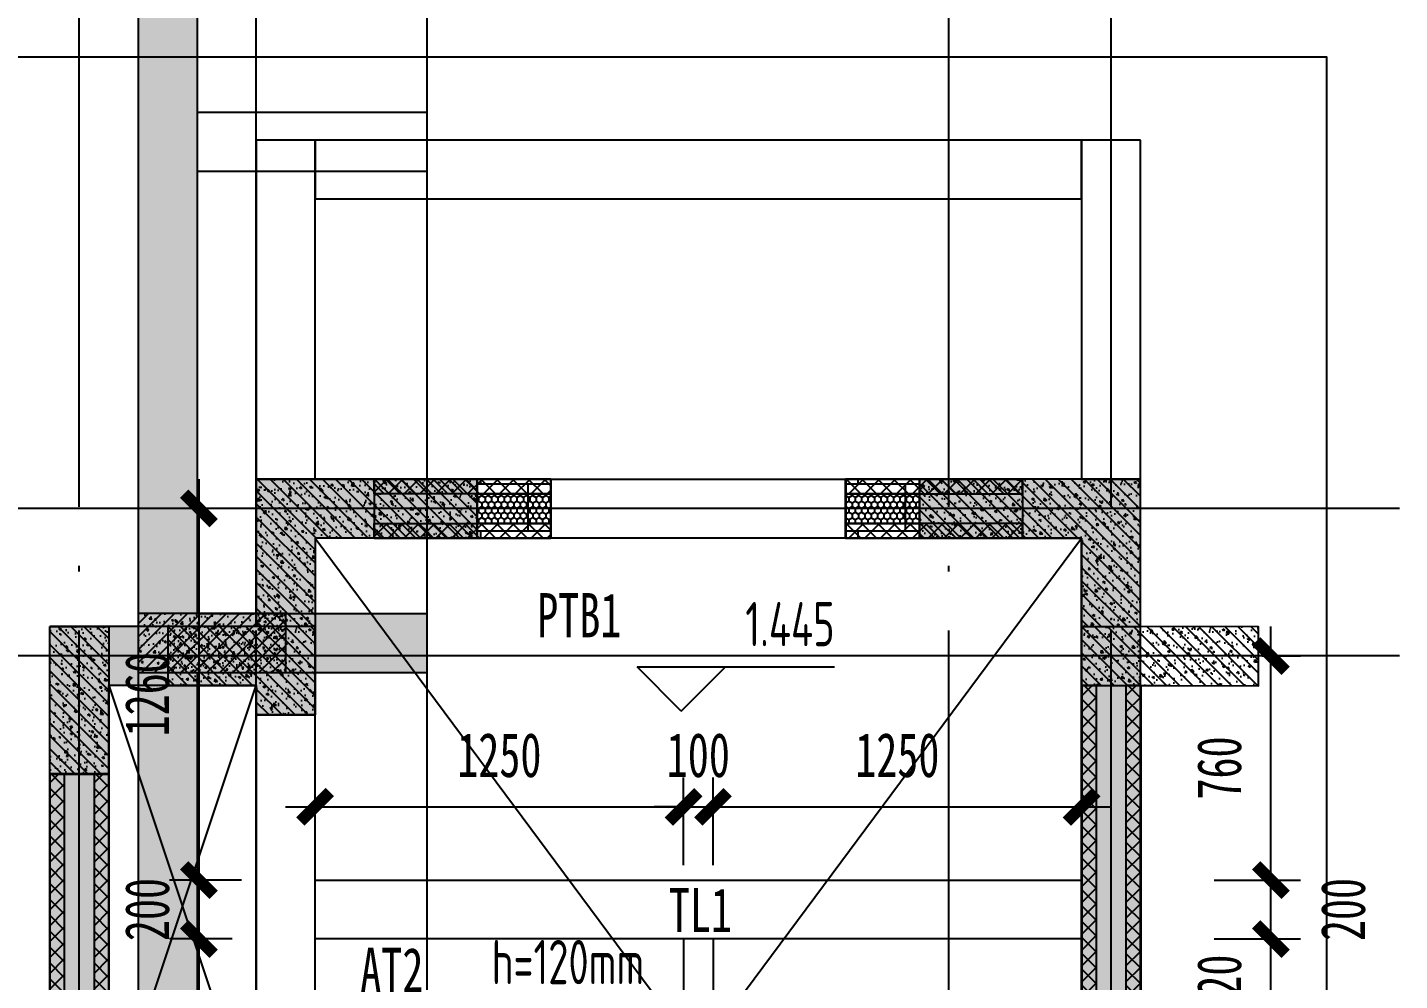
# Model space of a CAD drawing. Extents: x 1045983 to 1134482, y -686883 to -657183.
# Drawn here: x 1077030 to 1081685, y -678130 to -674897 of the extents above; entities that cross this region are included whole.
import ezdxf
from ezdxf.enums import TextEntityAlignment as Align
from ezdxf.xclip import XClip

# ---------------------------------------------------------------- set-up
doc = ezdxf.new("R2010")
doc.units = 0
doc.header["$LTSCALE"] = 1000
doc.header["$MEASUREMENT"] = 0
doc.header["$XCLIPFRAME"] = 2
for name, pattern in [('125-核心筒-标准层$0$CONTINOUS', [0]), ('160-核心筒-标准层$0$CONTINOUS', [0]), ('DOTE', [2.42, 2, -0.2, 0.02, -0.2])]:
    doc.linetypes.add(name, pattern=pattern)
doc.layers.get('0').update_dxf_attribs({"linetype": 'CONTINUOUS'})
doc.layers.get('Defpoints').update_dxf_attribs({"linetype": 'CONTINUOUS'})
for name, color, linetype in [('125-核心筒-标准层$0$HATCH', 254, 'CONTINUOUS'), ('125-核心筒-标准层$0$S-SLAB-HOLE', 5, 'CONTINUOUS'), ('125-核心筒-标准层$0$S-WALL', 40, 'CONTINUOUS'), ('125-核心筒-标准层$0$S-WALL-BEAM', 120, 'CONTINUOUS'), ('125-核心筒-标准层$0$S-WALL-COLU', 252, '125-核心筒-标准层$0$CONTINOUS'), ('125-核心筒-标准层$0$S-WALL-COLU-HATC', 16, 'CONTINUOUS'), ('125-核心筒-标准层$0$S-WALL-HATC', 253, 'CONTINUOUS'), ('160-核心筒-1F$0$A-FLOR-STRS', 51, 'CONTINUOUS'), ('160-核心筒-标准层$0$S-WALL', 40, 'CONTINUOUS'), ('160-核心筒-标准层$0$S-WALL-BEAM', 120, 'CONTINUOUS'), ('160-核心筒-标准层$0$S-WALL-COLU', 252, '160-核心筒-标准层$0$CONTINOUS'), ('160-核心筒-标准层$0$S-WALL-COLU-HATC', 16, 'CONTINUOUS'), ('160-核心筒-标准层$0$S-WALL-HATC', 253, 'CONTINUOUS'), ('A-ANNO-DIMS', 3, 'CONTINUOUS'), ('S-ANNO-DIMS', 3, 'CONTINUOUS'), ('S-ANNO-DOTE', 230, 'CONTINUOUS'), ('S-ANNO-THIN', 3, 'CONTINUOUS'), ('S-DIMS', 3, 'CONTINUOUS'), ('S-PC-BEAM-TL', 4, 'CONTINUOUS'), ('S-PC-FQ', 4, 'CONTINUOUS'), ('S-PC-FQ-WYQ', 4, 'CONTINUOUS'), ('S-WALL-BEAM', 120, 'CONTINUOUS'), ('S_A平-楼梯', 51, 'CONTINUOUS'), ('TEXT', 7, 'CONTINUOUS')]:
    doc.layers.add(name, color=color, linetype=linetype)
doc.layers.add('A标-符号图例', color=3, linetype='CONTINUOUS', lineweight=15)
doc.styles.add('-楷体_GB2312', font='')
doc.styles.add('TSSD_Label', font='tssdeng.shx', dxfattribs={"width": 0.7, "bigfont": 'hztxt.shx'})
doc.styles.add('楷体GB312', font='', dxfattribs={"width": 0.7})
doc.styles.get('-楷体_GB2312').set_extended_font_data('楷体_GB2312')
doc.styles.get('楷体GB312').set_extended_font_data('楷体_GB2312')
doc.dimstyles.new('TSSD_50_50', dxfattribs={"dimtxt": 150, "dimasz": 100, "dimexe": 100, "dimexo": 250, "dimgap": 100, "dimtad": 1, "dimdec": 0, "dimzin": 0, "dimdsep": 46, "dimtxsty": '楷体GB312', "dimblk": 'ARCHTICK', "dimcen": 0, "dimdle": 100, "dimclrt": 7, "dimadec": 0, "dimazin": 0, "dimtfac": 1, "dimtdec": 0, "dimtix": 1, "dimtmove": 2, "dimatfit": 3, "dimldrblk": 'ARCHTICK', "dimfxl": 1, "dimtolj": 1, "dimtzin": 0, "dimarcsym": 0})
pattern_1 = [(0, (-47688.61, -30845.9), (0, 160), []), (90, (-47688.61, -30845.9), (-160, 160), [160, -160])]
pattern_2 = [(225, (-650407.22, -531464.02), (26.9407684, -26.9407684), []), (315, (-650407.22, -531464.02), (26.9407684, 26.9407684), [])]
pattern_3 = [(225, (-650407.22, -531614.02), (26.9407684, -26.9407684), []), (315, (-650407.22, -531614.02), (26.9407684, 26.9407684), [])]
pattern_4 = [(269.9942905, (110828.098, 3091305.449), (10.823449013, -18.751078648), [12.5, -25]), (29.9942905, (110828.098, 3091305.449), (10.82718595, 18.748921125), [12.5, -25]), (329.9942905, (110828.098, 3091305.449), (21.650634963, -0.002157522), [-25, 12.5])]

# ---------------------------------------------------------------- blocks, each defined once
blk = doc.blocks.new('3#轴线')
at = {"layer": 'S-ANNO-DOTE', "linetype": 'DOTE'}
for p, q in [((1037340.9, -618836.3), (1037340.9, -609913.2)), ((1037940.9, -618836.3), (1037940.9, -609913.2)), ((1040290.9, -618836.3), (1040290.9, -609913.2)), ((1040840.9, -618836.3), (1040840.9, -609913.2))]:
    blk.add_line(p, q, dxfattribs=at)
at = {"layer": 'S-ANNO-DOTE'}
for p, q in [((1041819.7, -614002.6), (1035563.3, -614002.6)), ((1041819.7, -614502.6), (1035563.3, -614502.6))]:
    blk.add_line(p, q, dxfattribs=at)
blk = doc.blocks.new('125-核心筒-标准层')
at = {"layer": '125-核心筒-标准层$0$HATCH'}
h = blk.add_hatch(dxfattribs=at)
h.set_pattern_fill('BRICK1', color=256, scale=20, style=0)
h.set_pattern_definition(pattern_1)
h.paths.add_polyline_path([(-850, 7500), (-1100, 7500), (-1100, 7700), (-850, 7700)])
h = blk.add_hatch(dxfattribs=at)
h.set_pattern_fill('BRICK1', color=256, scale=20, style=0)
h.set_pattern_definition(pattern_1)
h.paths.add_polyline_path([(400, 7500), (150, 7500), (150, 7700), (400, 7700)])
at = {"layer": '125-核心筒-标准层$0$S-WALL-COLU-HATC'}
h = blk.add_hatch(dxfattribs=at)
h.set_pattern_fill('AR-CONC', color=256, scale=10)
h.set_pattern_definition([(50, (13887.05, -232995.61), (71.726018, -6.275213), [7.5, -82.5]), (355, (13887.05, -232995.61), (-13.875133, 75.219213), [6, -66]), (100.4514, (13893.03, -232996.135), (57.850938, 68.943954), [6.37402, -70.114211]), (46.1842, (13887.05, -232975.61), (106.724105, -16.5519), [11.25, -123.75]), (96.6356, (13895.95, -232976.99), (93.46627, 97.411787), [9.56103, -105.1713]), (351.1842, (13887.05, -232975.61), (93.466195, 97.41186), [9, -99]), (21, (13897.05, -232980.61), (59.690705, -40.261889), [7.5, -82.5]), (326, (13897.05, -232980.61), (24.331533, 72.515005), [6, -66]), (71.4514, (13902.03, -232983.97), (84.022263, 32.25305), [6.37402, -70.114211]), (37.5, (13887.052, -232995.612), (1.2159855, 33.2893854), [0, -65.2, 0, -67, 0, -66.25]), (7.5, (13887.052, -232995.612), (26.306954, 39.441171), [0, -38.2, 0, -63.7, 0, -25.25]), (327.5, (13864.752, -232995.612), (53.3822436, -2.2554872), [0, -25, 0, -78, 0, -103.5]), (317.5, (13854.752, -232995.612), (58.318617, 10.010498), [0, -32.5, 0, -51.8, 0, -73.5])])
h.paths.add_polyline_path([(-1650, 7500), (-1650, 7200), (-1850, 7200), (-1850, 7700), (-1100, 7700), (-1100, 7500)])
h = blk.add_hatch(dxfattribs=at)
h.set_pattern_fill('ANSI31', color=256, scale=250, style=0)
h.set_pattern_definition([(45, (13887.052, -232995.612), (-22.097087, 22.097087), [])])
h.paths.add_polyline_path([(-1650, 7500), (-1650, 7200), (-1850, 7200), (-1850, 7700), (-1100, 7700), (-1100, 7500)])
h = blk.add_hatch(dxfattribs=at)
h.set_pattern_fill('AR-CONC', color=256, scale=10)
h.set_pattern_definition([(50, (18489.61, -233407.81), (71.726018, -6.275213), [7.5, -82.5]), (355, (18489.61, -233407.81), (-13.875133, 75.219213), [6, -66]), (100.4514, (18495.59, -233408.334), (57.850938, 68.943954), [6.37402, -70.114211]), (46.1842, (18489.61, -233387.81), (106.724105, -16.5519), [11.25, -123.75]), (96.6356, (18498.5, -233389.19), (93.46627, 97.411787), [9.56103, -105.1713]), (351.1842, (18489.61, -233387.81), (93.466195, 97.41186), [9, -99]), (21, (18499.61, -233392.81), (59.690705, -40.261889), [7.5, -82.5]), (326, (18499.61, -233392.81), (24.331533, 72.515005), [6, -66]), (71.4514, (18504.586, -233396.166), (84.022263, 32.25305), [6.37402, -70.114211]), (37.5, (18489.611, -233407.81), (1.2159855, 33.2893854), [0, -65.2, 0, -67, 0, -66.25]), (7.5, (18489.61, -233407.81), (26.306954, 39.441171), [0, -38.2, 0, -63.7, 0, -25.25]), (327.5, (18467.311, -233407.81), (53.3822436, -2.2554872), [0, -25, 0, -78, 0, -103.5]), (317.5, (18457.31, -233407.81), (58.318617, 10.010498), [0, -32.5, 0, -51.8, 0, -73.5])])
h.paths.add_polyline_path([(950, 7500), (950, 7200), (1150, 7200), (1150, 7700), (400, 7700), (400, 7500)])
h = blk.add_hatch(dxfattribs=at)
h.set_pattern_fill('ANSI31', color=256, scale=250, style=0)
h.set_pattern_definition([(45, (18489.61, -233407.81), (-22.097087, 22.097087), [])])
h.paths.add_polyline_path([(950, 7500), (950, 7200), (1150, 7200), (1150, 7700), (400, 7700), (400, 7500)])
h = blk.add_hatch(dxfattribs=at)
h.set_pattern_fill('AR-CONC', color=256, scale=10)
h.set_pattern_definition([(50, (13587.05, -233495.61), (71.726018, -6.275213), [7.5, -82.5]), (355, (13587.05, -233495.61), (-13.875133, 75.219213), [6, -66]), (100.4514, (13593.03, -233496.135), (57.850938, 68.943954), [6.37402, -70.114211]), (46.1842, (13587.05, -233475.61), (106.724105, -16.5519), [11.25, -123.75]), (96.6356, (13595.95, -233476.99), (93.46627, 97.411787), [9.56103, -105.1713]), (351.1842, (13587.05, -233475.61), (93.466195, 97.41186), [9, -99]), (21, (13597.05, -233480.61), (59.690705, -40.261889), [7.5, -82.5]), (326, (13597.05, -233480.61), (24.331533, 72.515005), [6, -66]), (71.4514, (13602.03, -233483.97), (84.022263, 32.25305), [6.37402, -70.114211]), (37.5, (13587.053, -233495.612), (1.2159855, 33.2893854), [0, -65.2, 0, -67, 0, -66.25]), (7.5, (13587.053, -233495.612), (26.306954, 39.441171), [0, -38.2, 0, -63.7, 0, -25.25]), (327.5, (13564.753, -233495.612), (53.3822436, -2.2554872), [0, -25, 0, -78, 0, -103.5]), (317.5, (13554.753, -233495.612), (58.318617, 10.010498), [0, -32.5, 0, -51.8, 0, -73.5])])
h.paths.add_polyline_path([(-1950, 7000), (-1950, 7000), (-2250, 6998.8), (-2250, 7198.8), (-1650, 7200), (-1650, 7000)])
h = blk.add_hatch(dxfattribs=at)
h.set_pattern_fill('ANSI31', color=256, scale=250, style=0)
h.set_pattern_definition([(45, (13587.053, -233495.612), (-22.097087, 22.097087), [])])
h.paths.add_polyline_path([(-1950, 7000), (-1950, 7000), (-2250, 6998.8), (-2250, 7198.8), (-1650, 7200), (-1650, 7000)])
h = blk.add_hatch(dxfattribs=at)
h.set_pattern_fill('AR-CONC', color=256, scale=10)
h.set_pattern_definition([(50, (16687.05, -233495.61), (71.726018, -6.275213), [7.5, -82.5]), (355, (16687.05, -233495.61), (-13.875133, 75.219213), [6, -66]), (100.4514, (16693.03, -233496.135), (57.850938, 68.943954), [6.37402, -70.114211]), (46.1842, (16687.05, -233475.61), (106.724105, -16.5519), [11.25, -123.75]), (96.6356, (16695.95, -233476.99), (93.46627, 97.411787), [9.56103, -105.1713]), (351.1842, (16687.05, -233475.61), (93.466195, 97.41186), [9, -99]), (21, (16697.05, -233480.61), (59.690705, -40.261889), [7.5, -82.5]), (326, (16697.05, -233480.61), (24.331533, 72.515005), [6, -66]), (71.4514, (16702.03, -233483.97), (84.022263, 32.25305), [6.37402, -70.114211]), (37.5, (16687.052, -233495.612), (1.2159855, 33.2893854), [0, -65.2, 0, -67, 0, -66.25]), (7.5, (16687.052, -233495.612), (26.306954, 39.441171), [0, -38.2, 0, -63.7, 0, -25.25]), (327.5, (16664.752, -233495.612), (53.3822436, -2.2554872), [0, -25, 0, -78, 0, -103.5]), (317.5, (16654.752, -233495.612), (58.318617, 10.010498), [0, -32.5, 0, -51.8, 0, -73.5])])
h.paths.add_polyline_path([(1150, 7000), (1150, 6900), (950, 6900), (950, 7200), (1450, 7200), (1450, 7000)])
h = blk.add_hatch(dxfattribs=at)
h.set_pattern_fill('ANSI31', color=256, scale=250, style=0)
h.set_pattern_definition([(45, (16687.052, -233495.612), (-22.097087, 22.097087), [])])
h.paths.add_polyline_path([(1150, 7000), (1150, 6900), (950, 6900), (950, 7200), (1450, 7200), (1450, 7000)])
h = blk.add_hatch(dxfattribs=at)
h.set_pattern_fill('AR-CONC', color=256, scale=10)
h.set_pattern_definition([(50, (14087.076, -230457.834), (71.726018, -6.275213), [7.5, -82.5]), (355, (14087.076, -230457.83), (-13.875133, 75.219213), [6, -66]), (100.4514, (14093.05, -230458.36), (57.850938, 68.943954), [6.37402, -70.114211]), (46.1842, (14087.08, -230437.83), (106.724105, -16.5519), [11.25, -123.75]), (96.6356, (14095.97, -230439.21), (93.46627, 97.411787), [9.56103, -105.1713]), (351.1842, (14087.08, -230437.83), (93.466195, 97.41186), [9, -99]), (21, (14097.076, -230442.834), (59.690705, -40.261889), [7.5, -82.5]), (326, (14097.076, -230442.83), (24.331533, 72.515005), [6, -66]), (71.4514, (14102.05, -230446.19), (84.022263, 32.25305), [6.37402, -70.114211]), (37.5, (14087.076, -230457.834), (1.2159855, 33.2893854), [0, -65.2, 0, -67, 0, -66.25]), (7.5, (14087.076, -230457.834), (26.306954, 39.441171), [0, -38.2, 0, -63.7, 0, -25.25]), (327.5, (14064.776, -230457.834), (53.3822436, -2.2554872), [0, -25, 0, -78, 0, -103.5]), (317.5, (14054.776, -230457.834), (58.318617, 10.010498), [0, -32.5, 0, -51.8, 0, -73.5])])
h.paths.add_polyline_path([(1850, 7200), (1650, 7200), (1650, 6700), (1850, 6700)])
h = blk.add_hatch(dxfattribs=at)
h.set_pattern_fill('ANSI31', color=256, scale=250, style=0)
h.set_pattern_definition([(45, (14087.076, -230457.834), (-22.097087, 22.097087), [])])
h.paths.add_polyline_path([(1850, 7200), (1650, 7200), (1650, 6700), (1850, 6700)])
at = {"layer": '125-核心筒-标准层$0$S-WALL-HATC'}
for points in [[(-1850, 7700), (-1650, 7500), (-1100, 7500), (-1100, 7700)], [(-1850, 7100), (-1650, 7100), (-1650, 7500), (-1850, 7700), (-1850, 7200)], [(400, 7700), (400, 7500), (950, 7500), (1150, 7700)], [(1150, 7700), (950, 7500), (950, 7100), (1083.3, 7100), (1150, 7200)], [(1083.3, 7100), (1150, 7000), (1650, 7000), (1749.8, 7100), (1750, 7200), (1150, 7200)], [(1749.8, 7100), (1850, 7000), (1850, 7200), (1749.3, 7200)], [(-1850, 6634.3), (-1650, 6634.3), (-1650, 7100), (-1850, 7100), (-1850, 7000)], [(950, 7100), (950, 6900), (1150, 6900), (1150, 7000), (1083.3, 7100)], [(1650, 5500), (1850, 5500), (1850, 7000), (1749.8, 7100), (1650, 7000)], [(-1850, 4000), (-1650, 3800), (-1650, 6634.3), (-1850, 6634.3)]]:
    blk.add_hatch(color=256, dxfattribs=at).paths.add_polyline_path(points)
at = {"layer": '125-核心筒-标准层$0$S-SLAB-HOLE'}
for points in [[(950, 4000), (-1650, 7500)], [(950, 7500), (-1650, 4000)], [(1650, 5500), (1150, 7000)], [(1650, 7000), (1150, 5500)]]:
    blk.add_lwpolyline(points, dxfattribs=at)
at = {"layer": '125-核心筒-标准层$0$S-WALL'}
for p, q in [((-1850, 7700), (-998.9, 7700)), ((-1850, 6634.3), (-1850, 7700)), ((400, 7700), (1150, 7700)), ((400, 7500), (400, 7700)), ((1150, 7700), (1150, 7200)), ((-1650, 7500), (-998.9, 7500)), ((-1650, 7100), (-1650, 7500)), ((400, 7500), (950, 7500)), ((950, 7500), (950, 7100)), ((1150, 7200), (1850, 7200)), ((1850, 5500), (1850, 7200)), ((-1650, 6634.3), (-1650, 7100)), ((950, 7100), (950, 6900)), ((1150, 6900), (1150, 7000)), ((1150, 7000), (1650, 7000)), ((1650, 5500), (1650, 7000)), ((1850, 7000), (1850, 7000)), ((950, 6900), (1150, 6900)), ((-1850, 3800), (-1850, 6634.3)), ((-1650, 3800), (-1650, 6634.3))]:
    blk.add_line(p, q, dxfattribs=at)
for points in [[(-850, 7500), (-1100, 7500), (-1100, 7700), (-850, 7700)], [(400, 7500), (150, 7500), (150, 7700), (400, 7700)]]:
    blk.add_lwpolyline(points, close=True, dxfattribs=at)
at = {"layer": '125-核心筒-标准层$0$S-WALL-BEAM'}
for points in [[(-1850, 8850), (-1650, 8850), (-1650, 7700), (-1850, 7700)], [(-1650, 8650), (-1650, 8850), (950, 8850), (950, 8650)], [(950, 8850), (1150, 8850), (1150, 7700), (950, 7700)], [(400, 7500), (400, 7700), (-1100, 7700), (-1100, 7500)], [(950, 6900), (1150, 6900), (1150, 5500), (950, 5500)]]:
    blk.add_lwpolyline(points, close=True, dxfattribs=at)
at = {"layer": '125-核心筒-标准层$0$S-WALL-COLU', "linetype": 'ByBlock'}
for points in [[(-1650, 7500), (-1650, 7200), (-1850, 7200), (-1850, 7700), (-1100, 7700), (-1100, 7500), (-1650, 7500)], [(950, 7500), (950, 7200), (1150, 7200), (1150, 7700), (400, 7700), (400, 7500), (950, 7500)], [(-1950, 7000), (-1950, 7000), (-2250, 6998.8), (-2250, 7198.8), (-1650, 7200), (-1650, 7000), (-1950, 7000)], [(1150, 7000), (1150, 6900), (950, 6900), (950, 7200), (1450, 7200), (1450, 7000), (1150, 7000)]]:
    blk.add_lwpolyline(points, dxfattribs=at)
at = {"layer": '125-核心筒-标准层$0$S-WALL-COLU', "lineweight": -2}
blk.add_lwpolyline([(1850, 7200), (1650, 7200), (1650, 6700), (1850, 6700)], close=True, dxfattribs=at)
blk = doc.blocks.new('_ArchTick')
at = {"color": 0, "linetype": 'ByBlock', "const_width": 0.4}
blk.add_lwpolyline([(-0.5, -0.5), (0.5, 0.5)], dxfattribs=at)
blk = doc.blocks.new('*D460')
at = {"layer": 'Defpoints', "color": 0, "transparency": 16777216}
for p in [(1119452.1, -678385), (1119089.5, -678645), (1119283.6, -678645)]:
    blk.add_point(p, dxfattribs=at)
at = {"layer": 'S-DIMS', "color": 0, "lineweight": -2, "transparency": 16777216}
for p, q in [((1119089.5, -678285), (1119089.5, -678745)), ((1119202.1, -678385), (1118989.5, -678385)), ((1119033.6, -678645), (1118989.5, -678645))]:
    blk.add_line(p, q, dxfattribs=at)
at = {"layer": 'S-DIMS', "color": 0, "lineweight": -2, "transparency": 16777216, "xscale": 100, "yscale": 100, "zscale": 100}
for p, rotation in [((1119089.5, -678385), 90), ((1119089.5, -678645), 270)]:
    blk.add_blockref('_ArchTick', p, dxfattribs=dict(at, rotation=rotation))
at = {"layer": 'S-DIMS', "color": 7, "transparency": 16777216, "insert": (1118914.5, -678747.3), "char_height": 150, "attachment_point": 5, "rotation": 90, "style": '楷体GB312'}
blk.add_mtext('\\A1;260', dxfattribs=at)
blk = doc.blocks.new('*D461')
at = {"layer": 'Defpoints', "color": 0, "transparency": 16777216}
for p in [(1119600.2, -676925), (1119089.5, -678185), (1119483.6, -678185)]:
    blk.add_point(p, dxfattribs=at)
at = {"layer": 'S-DIMS', "color": 0, "lineweight": -2, "transparency": 16777216}
for p, q in [((1119089.5, -676825), (1119089.5, -678285)), ((1119350.2, -676925), (1118989.5, -676925)), ((1119233.6, -678185), (1118989.5, -678185))]:
    blk.add_line(p, q, dxfattribs=at)
at = {"layer": 'S-DIMS', "color": 0, "lineweight": -2, "transparency": 16777216, "xscale": 100, "yscale": 100, "zscale": 100}
for p, rotation in [((1119089.5, -676925), 90), ((1119089.5, -678185), 270)]:
    blk.add_blockref('_ArchTick', p, dxfattribs=dict(at, rotation=rotation))
at = {"layer": 'S-DIMS', "color": 7, "transparency": 16777216, "insert": (1118914.5, -677555), "char_height": 150, "attachment_point": 5, "rotation": 90, "style": '楷体GB312'}
blk.add_mtext('\\A1;1260', dxfattribs=at)
blk = doc.blocks.new('*D462')
at = {"layer": 'Defpoints', "color": 0, "transparency": 16777216}
for p in [(1119483.6, -678185), (1119089.5, -678385), (1119452.1, -678385)]:
    blk.add_point(p, dxfattribs=at)
at = {"layer": 'S-DIMS', "color": 0, "lineweight": -2, "transparency": 16777216}
for p, q in [((1119089.5, -678185), (1119089.5, -678085)), ((1119233.6, -678185), (1118989.5, -678185)), ((1119089.5, -678185), (1119089.5, -678385)), ((1119202.1, -678385), (1118989.5, -678385)), ((1119089.5, -678385), (1119089.5, -678485))]:
    blk.add_line(p, q, dxfattribs=at)
at = {"layer": 'S-DIMS', "color": 0, "lineweight": -2, "transparency": 16777216, "xscale": 100, "yscale": 100, "zscale": 100}
for p, rotation in [((1119089.5, -678185), 270), ((1119089.5, -678385), 90)]:
    blk.add_blockref('_ArchTick', p, dxfattribs=dict(at, rotation=rotation))
at = {"layer": 'S-DIMS', "color": 7, "transparency": 16777216, "insert": (1118914.5, -678285), "char_height": 150, "attachment_point": 5, "rotation": 90, "style": '楷体GB312'}
blk.add_mtext('\\A1;200', dxfattribs=at)
blk = doc.blocks.new('*D463')
at = {"layer": 'Defpoints', "color": 0, "transparency": 16777216}
for p in [(1122446.5, -677425), (1122726.1, -677425), (1122283.6, -678185)]:
    blk.add_point(p, dxfattribs=at)
at = {"layer": 'S-DIMS', "color": 0, "lineweight": -2, "transparency": 16777216}
for p, q in [((1122726.1, -678285), (1122726.1, -677325)), ((1122696.5, -677425), (1122826.1, -677425)), ((1122533.6, -678185), (1122826.1, -678185))]:
    blk.add_line(p, q, dxfattribs=at)
at = {"layer": 'S-DIMS', "color": 0, "lineweight": -2, "transparency": 16777216, "xscale": 100, "yscale": 100, "zscale": 100}
for p, rotation in [((1122726.1, -677425), 90), ((1122726.1, -678185), 270)]:
    blk.add_blockref('_ArchTick', p, dxfattribs=dict(at, rotation=rotation))
at = {"layer": 'S-DIMS', "color": 7, "transparency": 16777216, "insert": (1122551.1, -677805), "char_height": 150, "attachment_point": 5, "rotation": 90, "style": '楷体GB312'}
blk.add_mtext('\\A1;760', dxfattribs=at)
blk = doc.blocks.new('*D464')
at = {"layer": 'Defpoints', "color": 0, "transparency": 16777216}
for p in [(1122283.6, -678185), (1122726.1, -678185), (1122283.6, -678385)]:
    blk.add_point(p, dxfattribs=at)
at = {"layer": 'S-DIMS', "color": 0, "lineweight": -2, "transparency": 16777216}
for p, q in [((1122726.1, -678485), (1122726.1, -678085)), ((1122533.6, -678185), (1122826.1, -678185)), ((1122533.6, -678385), (1122826.1, -678385))]:
    blk.add_line(p, q, dxfattribs=at)
at = {"layer": 'S-DIMS', "color": 0, "lineweight": -2, "transparency": 16777216, "xscale": 100, "yscale": 100, "zscale": 100}
for p, rotation in [((1122726.1, -678185), 90), ((1122726.1, -678385), 270)]:
    blk.add_blockref('_ArchTick', p, dxfattribs=dict(at, rotation=rotation))
at = {"layer": 'S-DIMS', "color": 7, "transparency": 16777216, "insert": (1122971.3, -678285), "char_height": 150, "attachment_point": 5, "rotation": 90, "style": '楷体GB312'}
blk.add_mtext('\\A1;200', dxfattribs=at)
blk = doc.blocks.new('*D465')
at = {"layer": 'Defpoints', "color": 0, "transparency": 16777216}
for p in [(1122446.5, -678385), (1122726.1, -678385), (1122283.6, -678705)]:
    blk.add_point(p, dxfattribs=at)
at = {"layer": 'S-DIMS', "color": 0, "lineweight": -2, "transparency": 16777216}
for p, q in [((1122726.1, -678385), (1122726.1, -678285)), ((1122696.5, -678385), (1122826.1, -678385)), ((1122726.1, -678705), (1122726.1, -678385)), ((1122533.6, -678705), (1122826.1, -678705)), ((1122726.1, -678705), (1122726.1, -678805))]:
    blk.add_line(p, q, dxfattribs=at)
at = {"layer": 'S-DIMS', "color": 0, "lineweight": -2, "transparency": 16777216, "xscale": 100, "yscale": 100, "zscale": 100}
for p, rotation in [((1122726.1, -678385), 270), ((1122726.1, -678705), 90)]:
    blk.add_blockref('_ArchTick', p, dxfattribs=dict(at, rotation=rotation))
at = {"layer": 'S-DIMS', "color": 7, "transparency": 16777216, "insert": (1122551.1, -678545), "char_height": 150, "attachment_point": 5, "rotation": 90, "style": '楷体GB312'}
blk.add_mtext('\\A1;320', dxfattribs=at)
blk = doc.blocks.new('*D468')
at = {"layer": 'Defpoints', "color": 0, "transparency": 16777216}
for p in [(1120733.6, -677936.9), (1119483.6, -678185), (1120733.6, -678385)]:
    blk.add_point(p, dxfattribs=at)
at = {"layer": 'S-ANNO-DIMS', "color": 0, "lineweight": -2, "transparency": 16777216}
for p, q in [((1119483.6, -677935), (1119483.6, -677836.9)), ((1120733.6, -678135), (1120733.6, -677836.9)), ((1119383.6, -677936.9), (1120833.6, -677936.9))]:
    blk.add_line(p, q, dxfattribs=at)
at = {"layer": 'S-ANNO-DIMS', "color": 0, "lineweight": -2, "transparency": 16777216, "xscale": 100, "yscale": 100, "zscale": 100, "rotation": 180}
blk.add_blockref('_ArchTick', (1119483.6, -677936.9), dxfattribs=at)
at = {"layer": 'S-ANNO-DIMS', "color": 0, "lineweight": -2, "transparency": 16777216, "xscale": 100, "yscale": 100, "zscale": 100}
blk.add_blockref('_ArchTick', (1120733.6, -677936.9), dxfattribs=at)
at = {"layer": 'S-ANNO-DIMS', "color": 7, "transparency": 16777216, "insert": (1120108.6, -677761.9), "char_height": 150, "attachment_point": 5, "style": '楷体GB312'}
blk.add_mtext('\\A1;1250', dxfattribs=at)
blk = doc.blocks.new('*D469')
at = {"layer": 'Defpoints', "color": 0, "transparency": 16777216}
for p in [(1120833.6, -677936.9), (1120733.6, -678385), (1120833.6, -678385)]:
    blk.add_point(p, dxfattribs=at)
at = {"layer": 'S-ANNO-DIMS', "color": 0, "lineweight": -2, "transparency": 16777216}
for p, q in [((1120733.6, -678135), (1120733.6, -677836.9)), ((1120833.6, -678135), (1120833.6, -677836.9)), ((1120733.6, -677936.9), (1120633.6, -677936.9)), ((1120733.6, -677936.9), (1120833.6, -677936.9)), ((1120833.6, -677936.9), (1120933.6, -677936.9))]:
    blk.add_line(p, q, dxfattribs=at)
at = {"layer": 'S-ANNO-DIMS', "color": 0, "lineweight": -2, "transparency": 16777216, "xscale": 100, "yscale": 100, "zscale": 100}
blk.add_blockref('_ArchTick', (1120733.6, -677936.9), dxfattribs=at)
at = {"layer": 'S-ANNO-DIMS', "color": 0, "lineweight": -2, "transparency": 16777216, "xscale": 100, "yscale": 100, "zscale": 100, "rotation": 180}
blk.add_blockref('_ArchTick', (1120833.6, -677936.9), dxfattribs=at)
at = {"layer": 'S-ANNO-DIMS', "color": 7, "transparency": 16777216, "insert": (1120783.6, -677761.9), "char_height": 150, "attachment_point": 5, "style": '楷体GB312'}
blk.add_mtext('\\A1;100', dxfattribs=at)
blk = doc.blocks.new('*D470')
at = {"layer": 'Defpoints', "color": 0, "transparency": 16777216}
for p in [(1122083.6, -677936.9), (1122083.6, -678185), (1120833.6, -678385)]:
    blk.add_point(p, dxfattribs=at)
at = {"layer": 'S-ANNO-DIMS', "color": 0, "lineweight": -2, "transparency": 16777216}
for p, q in [((1120833.6, -678135), (1120833.6, -677836.9)), ((1122083.6, -677935), (1122083.6, -677836.9)), ((1120733.6, -677936.9), (1122183.6, -677936.9))]:
    blk.add_line(p, q, dxfattribs=at)
at = {"layer": 'S-ANNO-DIMS', "color": 0, "lineweight": -2, "transparency": 16777216, "xscale": 100, "yscale": 100, "zscale": 100, "rotation": 180}
blk.add_blockref('_ArchTick', (1120833.6, -677936.9), dxfattribs=at)
at = {"layer": 'S-ANNO-DIMS', "color": 0, "lineweight": -2, "transparency": 16777216, "xscale": 100, "yscale": 100, "zscale": 100}
blk.add_blockref('_ArchTick', (1122083.6, -677936.9), dxfattribs=at)
at = {"layer": 'S-ANNO-DIMS', "color": 7, "transparency": 16777216, "insert": (1121458.6, -677761.9), "char_height": 150, "attachment_point": 5, "style": '楷体GB312'}
blk.add_mtext('\\A1;1250', dxfattribs=at)
blk = doc.blocks.new('B-YNQ3')
at = {"layer": 'S-PC-FQ-WYQ'}
h = blk.add_hatch(dxfattribs=at)
h.set_pattern_fill('ANSI37', color=256, scale=12, angle=90)
h.set_pattern_definition([(135, (-992358.283, 833989.707), (-26.9407684, -26.9407684), []), (225, (-992358.283, 833989.707), (26.9407684, -26.9407684), [])])
h.paths.add_polyline_path([(-130555.6, 319088.3), (-130505.6, 319088.3), (-130505.9, 321488.4), (-130555.9, 321488.4)])
h = blk.add_hatch(dxfattribs=at)
h.set_pattern_fill('ANSI37', color=256, scale=12, angle=90)
h.set_pattern_definition([(135, (-992208.283, 833989.707), (-26.9407684, -26.9407684), []), (225, (-992208.283, 833989.707), (26.9407684, -26.9407684), [])])
h.paths.add_polyline_path([(-130405.6, 319088.3), (-130355.6, 319088.3), (-130355.9, 321488.4), (-130405.9, 321488.4)])
for points in [[(-130555.6, 319088.3), (-130505.6, 319088.3), (-130505.9, 321488.4), (-130555.9, 321488.4)], [(-130555.9, 321488.4), (-130355.9, 321488.4), (-130355.6, 319088.3), (-130555.6, 319088.3)], [(-130405.6, 319088.3), (-130355.6, 319088.3), (-130355.9, 321488.4), (-130405.9, 321488.4)]]:
    blk.add_lwpolyline(points, close=True, dxfattribs=at)
blk = doc.blocks.new('B-YWQ3')
at = {"layer": 'S-PC-FQ'}
h = blk.add_hatch(dxfattribs=at)
h.set_pattern_fill('HONEY', color=6, scale=100, angle=-90.0057)
h.set_pattern_definition(pattern_4)
h.paths.add_polyline_path([(-138306, 330338.4), (-138306, 330238.4), (-138556, 330238.4), (-138556, 330338.4)])
h = blk.add_hatch(dxfattribs=at)
h.set_pattern_fill('HONEY', color=6, scale=100, angle=-90.0057)
h.set_pattern_definition(pattern_4)
h.paths.add_polyline_path([(-137306, 330338.4), (-137306, 330238.4), (-137056, 330238.4), (-137056, 330338.4)])
at = {"layer": 'S-PC-FQ-WYQ'}
h = blk.add_hatch(dxfattribs=at)
h.set_pattern_fill('ANSI37', color=256, scale=12, angle=180)
h.set_pattern_definition(pattern_2)
h.paths.add_polyline_path([(-138905.8, 330388.4), (-138905.8, 330338.4), (-138306, 330338.4), (-138306, 330388.4)])
h = blk.add_hatch(dxfattribs=at)
h.set_pattern_fill('ANSI37', color=256, scale=12, angle=180)
h.set_pattern_definition(pattern_2)
h.paths.add_polyline_path([(-136705.8, 330338.4), (-136705.8, 330388.4), (-137306, 330388.4), (-137306, 330338.4)])
h = blk.add_hatch(dxfattribs=at)
h.set_pattern_fill('ANSI37', color=256, scale=12, angle=180)
h.set_pattern_definition(pattern_3)
h.paths.add_polyline_path([(-138905.8, 330238.4), (-138905.8, 330188.4), (-138306, 330188.4), (-138306, 330238.4)])
h = blk.add_hatch(dxfattribs=at)
h.set_pattern_fill('ANSI37', color=256, scale=12, angle=180)
h.set_pattern_definition(pattern_3)
h.paths.add_polyline_path([(-136705.8, 330188.4), (-136705.8, 330238.4), (-137306, 330238.4), (-137306, 330188.4)])
at = {"layer": 'S-PC-FQ', "color": 6}
for points in [[(-138306, 330338.4), (-138306, 330238.4), (-138556, 330238.4), (-138556, 330338.4)], [(-137306, 330338.4), (-137306, 330238.4), (-137056, 330238.4), (-137056, 330338.4)]]:
    blk.add_lwpolyline(points, close=True, dxfattribs=at)
at = {"layer": 'S-PC-FQ-WYQ'}
for points in [[(-138905.8, 330338.4), (-138905.8, 330388.4), (-138306, 330388.4), (-138306, 330338.4)], [(-138306, 330188.4), (-138306, 330388.4), (-138905.8, 330388.4), (-138905.8, 330188.4)], [(-138306, 330388.4), (-137306, 330388.4), (-137306, 330188.4), (-138306, 330188.4)], [(-136705.8, 330338.4), (-136705.8, 330388.4), (-137306, 330388.4), (-137306, 330338.4)], [(-137306, 330188.4), (-137306, 330388.4), (-136705.8, 330388.4), (-136705.8, 330188.4)], [(-138905.8, 330188.4), (-138905.8, 330238.4), (-138306, 330238.4), (-138306, 330188.4)], [(-136705.8, 330188.4), (-136705.8, 330238.4), (-137306, 330238.4), (-137306, 330188.4)]]:
    blk.add_lwpolyline(points, close=True, dxfattribs=at)
blk = doc.blocks.new('B-YNQ2')
at = {"layer": 'S-PC-FQ-WYQ'}
h = blk.add_hatch(dxfattribs=at)
h.set_pattern_fill('ANSI37', color=256, scale=12, angle=90)
h.set_pattern_definition([(135, (-988908.033, 837089.835), (-26.9407684, -26.9407684), []), (225, (-988908.033, 837089.835), (26.9407684, -26.9407684), [])])
h.paths.add_polyline_path([(-127105.4, 321688.4), (-127055.4, 321688.4), (-127055.6, 324388.4), (-127105.6, 324388.4)])
h = blk.add_hatch(dxfattribs=at)
h.set_pattern_fill('ANSI37', color=256, scale=12, angle=90)
h.set_pattern_definition([(135, (-988758.033, 837089.835), (-26.9407684, -26.9407684), []), (225, (-988758.033, 837089.835), (26.9407684, -26.9407684), [])])
h.paths.add_polyline_path([(-126955.4, 321688.4), (-126905.4, 321688.4), (-126905.6, 324388.4), (-126955.6, 324388.4)])
for points in [[(-127105.4, 321688.4), (-127055.4, 321688.4), (-127055.6, 324388.4), (-127105.6, 324388.4)], [(-127105.6, 324388.4), (-126905.6, 324388.4), (-126905.4, 321688.4), (-127105.4, 321688.4)], [(-126955.4, 321688.4), (-126905.4, 321688.4), (-126905.6, 324388.4), (-126955.6, 324388.4)]]:
    blk.add_lwpolyline(points, close=True, dxfattribs=at)
blk = doc.blocks.new('A$C7D105B74')
at = {"layer": 'S-PC-FQ-WYQ'}
for name, p in [('B-YWQ3', (136505.8, -330188.4)), ('B-YNQ2', (127106.2, -324888.4)), ('B-YNQ3', (127056.1, -322288.4))]:
    blk.add_blockref(name, p, dxfattribs=at)
blk = doc.blocks.new('160-核心筒-标准层')
at = {"layer": '160-核心筒-标准层$0$S-WALL-COLU-HATC'}
h = blk.add_hatch(dxfattribs=at)
h.set_pattern_fill('AR-CONC', color=256, scale=10)
h.set_pattern_definition([(50, (-485472.496, 693722.786), (71.7260183, -6.2752135), [7.5, -82.5]), (355, (-485472.5, 693722.786), (-13.8751334, 75.2192134), [6, -66]), (100.4514, (-485466.52, 693722.26), (57.850938, 68.943954), [6.374019, -70.114211]), (46.1842, (-485472.5, 693742.786), (106.724105, -16.551901), [11.25, -123.75]), (96.6356, (-485463.6, 693741.41), (93.46627, 97.411787), [9.561029, -105.1713]), (351.1842, (-485472.5, 693742.79), (93.466195, 97.41186), [9, -99]), (21, (-485462.496, 693737.786), (59.6907052, -40.261889), [7.5, -82.5]), (326, (-485462.5, 693737.786), (24.331533, 72.5150045), [6, -66]), (71.4514, (-485457.52, 693734.43), (84.022263, 32.2530497), [6.374019, -70.114211]), (37.5, (-485472.496, 693722.786), (1.2159855, 33.2893854), [0, -65.2, 0, -67, 0, -66.25]), (7.5, (-485472.496, 693722.786), (26.3069537, 39.4411712), [0, -38.2, 0, -63.7, 0, -25.25]), (327.5, (-485494.796, 693722.786), (53.3822436, -2.2554872), [0, -25, 0, -78, 0, -103.5]), (317.5, (-485504.796, 693722.786), (58.318617, 10.0104982), [0, -32.5, 0, -51.8, 0, -73.5])])
h.paths.add_polyline_path([(-2000, 5800), (-2000, 6000), (-2500, 6000), (-2500, 5800)])
h = blk.add_hatch(dxfattribs=at)
h.set_pattern_fill('ANSI31', color=256, scale=250, style=0)
h.set_pattern_definition([(45, (-485472.496, 693722.786), (-22.0970869, 22.0970869), [])])
h.paths.add_polyline_path([(-2000, 5800), (-2000, 6000), (-2500, 6000), (-2500, 5800)])
at = {"layer": '160-核心筒-标准层$0$S-WALL-HATC'}
for points in [[(-2300, 8600), (-2500, 8400), (-2500, 5900), (-2366.7, 5900), (-2300, 6000)], [(-2366.7, 5900), (-2300, 5800), (-100, 5800), (-33.3, 5900), (-100, 6000), (-2300, 6000)], [(-2366.7, 5900), (-2500, 5900), (-2500, 3500), (-2300, 3700), (-2300, 5800)]]:
    blk.add_hatch(color=256, dxfattribs=at).paths.add_polyline_path(points)
at = {"layer": '160-核心筒-标准层$0$S-WALL'}
for p, q in [((-2300, 8600), (-2300, 6000)), ((-2500, 8400), (-2500, 5900)), ((-2300, 6000), (-100, 6000)), ((-2500, 5900), (-2500, 3500)), ((-2300, 5800), (-100, 5800)), ((-2300, 5800), (-2300, 3700))]:
    blk.add_line(p, q, dxfattribs=at)
at = {"layer": '160-核心筒-标准层$0$S-WALL-BEAM'}
blk.add_lwpolyline([(-100, 7500), (-100, 7700), (-2300, 7700), (-2300, 7500)], close=True, dxfattribs=at)
at = {"layer": '160-核心筒-标准层$0$S-WALL-COLU', "lineweight": -2}
blk.add_lwpolyline([(-2000, 5800), (-2000, 6000), (-2500, 6000), (-2500, 5800)], close=True, dxfattribs=at)
blk = doc.blocks.new('首层梯段')
at = {"layer": '160-核心筒-1F$0$A-FLOR-STRS'}
for p, q in [((1120733.6, -678385), (1120733.6, -680525)), ((1120833.6, -678385), (1120833.6, -680525))]:
    blk.add_line(p, q, dxfattribs=at)
at = {"layer": 'A标-符号图例'}
blk.add_lwpolyline([(1121378.6, -680899, 0, 0, 0), (1121378.6, -678058.4, 0, 0, 0), (1120078.6, -678058.4, 0, 0, 0), (1120078.6, -679247.1, 0, 40, 0), (1120078.6, -679097.1, 0, 0, 0)], format="xyseb", dxfattribs=at)
at = {"layer": 'S-ANNO-THIN'}
for p, q in [((1120725.9, -677611.9), (1120575.9, -677461.9)), ((1120575.9, -677461.9), (1120875.9, -677461.9)), ((1120725.9, -677611.9), (1120875.9, -677461.9)), ((1120875.9, -677461.9), (1121246.1, -677461.9))]:
    blk.add_line(p, q, dxfattribs=at)
at = {"layer": 'S-WALL-BEAM'}
blk.add_lwpolyline([(1122083.6, -678385), (1119483.6, -678385), (1119483.6, -678185), (1122083.6, -678185)], close=True, dxfattribs=at)
at = {"layer": 'S-ANNO-THIN', "style": 'TSSD_Label', "width": 0.7}
for s, p in [('1.445', (1121246.1, -677436.9)), ('h=120mm', (1120600, -678583.3))]:
    blk.add_text(s, height=150, dxfattribs=at).set_placement(p, align=Align.BOTTOM_RIGHT)
at = {"layer": 'TEXT', "ltscale": 99, "style": '-楷体_GB2312', "width": 0.7}
for s, p in [('PTB1', (1120237, -677361.7)), ('TL1', (1120683.7, -678361.7))]:
    blk.add_text(s, height=150, dxfattribs=at).set_placement(p)
blk.add_text('AT2', height=150, dxfattribs=at).set_placement((1119851, -678609.8), align=Align.BOTTOM_RIGHT)
at = {"layer": 'S-ANNO-DIMS'}
for base, p1, p2, picture, middle in [((1120733.6, -677936.9), (1119483.6, -678185), (1120733.6, -678385), '*D468', (1120108.6, -677761.9)), ((1120833.6, -677936.9), (1120733.6, -678385), (1120833.6, -678385), '*D469', (1120783.6, -677761.9)), ((1122083.6, -677936.9), (1120833.6, -678385), (1122083.6, -678185), '*D470', (1121458.6, -677761.9))]:
    dim = blk.add_linear_dim(base=base, p1=p1, p2=p2, dimstyle='TSSD_50_50', dxfattribs=at)
    dim.commit()
    dim.dimension.update_dxf_attribs({"geometry": picture, "text_midpoint": middle})
at = {"layer": 'S-DIMS'}
for base, p1, p2, picture, middle in [((1119089.5, -678185), (1119600.2, -676925), (1119483.6, -678185), '*D461', (1118914.5, -677555)), ((1122726.1, -677425), (1122283.6, -678185), (1122446.5, -677425), '*D463', (1122551.1, -677805)), ((1119089.5, -678385), (1119483.6, -678185), (1119452.1, -678385), '*D462', (1118914.5, -678285)), ((1122726.1, -678385), (1122283.6, -678705), (1122446.5, -678385), '*D465', (1122551.1, -678545))]:
    dim = blk.add_linear_dim(base=base, p1=p1, p2=p2, angle=90, dimstyle='TSSD_50_50', dxfattribs=at)
    dim.commit()
    dim.dimension.update_dxf_attribs({"geometry": picture, "text_midpoint": middle})
for base, p1, p2, picture, middle in [((1122726.1, -678185), (1122283.6, -678385), (1122283.6, -678185), '*D464', (1122971.3, -678285)), ((1119089.5, -678645), (1119452.1, -678385), (1119283.6, -678645), '*D460', (1118914.5, -678747.3))]:
    dim = blk.add_linear_dim(base=base, p1=p1, p2=p2, angle=90, dimstyle='TSSD_50_50', dxfattribs=at)
    dim.commit()
    dim.dimension.update_dxf_attribs({"geometry": picture, "text_midpoint": middle, "dimtype": 128})

msp = doc.modelspace()

# ---------------------------------------------------------------- block references
ref = msp.add_blockref('160-核心筒-标准层', (1079906.2, -682885))
XClip(ref).set_block_clipping_path([(-5816.1575939083, 3210.371786712), (-1520.5831895773, 8879.63664064)])
ref = msp.add_blockref('125-核心筒-标准层', (1078955.9, -684128.9), dxfattribs=dict(xscale=-1))
XClip(ref).set_block_clipping_path([(-2481.0759214151, 2781.6101389966), (2571.549439077, 9132.6919238198)])
at = {"layer": 'A-ANNO-DIMS'}
msp.add_blockref('A$C7D105B74', (1080605.9, -676629.4), dxfattribs=at)
at = {"layer": 'S-PC-BEAM-TL'}
msp.add_blockref('首层梯段', (-41477.7, 396.1), dxfattribs=at)
at = {"layer": 'S_A平-楼梯'}
msp.add_blockref('3#轴线', (39865, -62526.4), dxfattribs=at)

doc.saveas('drawing.dxf')
